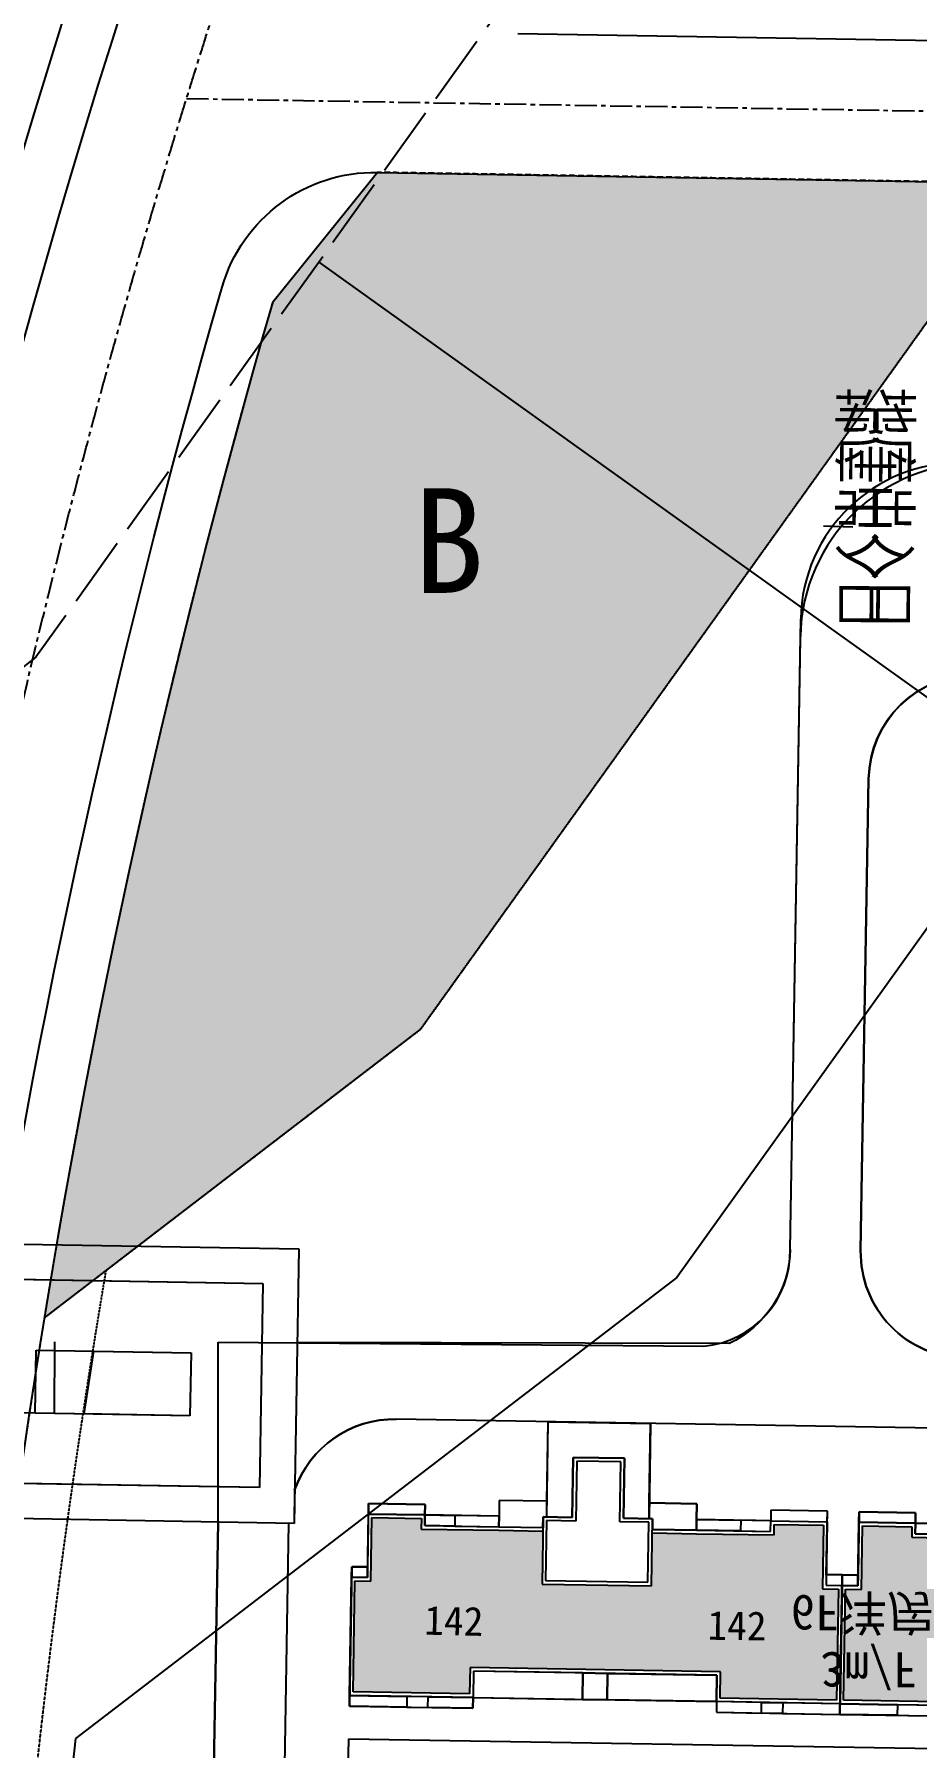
# Model space of a CAD drawing. Header units: millimetres. Extents: x -439850 to 1095597, y 3556331 to 4116172.
# Drawn here: x 492509 to 542516, y 3847535 to 3944639 of the extents above; entities that cross this region are included whole.
import ezdxf
from ezdxf.enums import TextEntityAlignment as Align

# ---------------------------------------------------------------- set-up
doc = ezdxf.new("R2010")
doc.units = ezdxf.units.MM
doc.header["$LTSCALE"] = 1000
doc.header["$MEASUREMENT"] = 0
for name, pattern in [('CENTER', [2, 1.25, -0.25, 0.25, -0.25]), ('DASHED', [0.75, 0.5, -0.25]), ('X3', [5, 4, -1])]:
    doc.linetypes.add(name, pattern=pattern)
for name, color, linetype in [('10G2防护绿地_H', 104, 'Continuous'), ('14中心线', 1, 'CENTER'), ('14缘石线', 7, 'Continuous'), ('14道路红线', 7, 'Continuous'), ('17特殊管线', 62, 'Continuous'), ('18标注', 7, 'Continuous'), ('19图框', 7, 'Continuous'), ('TG_SUNBUILD', 41, 'Continuous'), ('地库线', 7, 'Continuous'), ('建筑外轮廓线', 6, 'Continuous'), ('文字', 7, 'Continuous'), ('红线按路', 200, 'Continuous'), ('道路', 7, 'Continuous'), ('铺装', 6, 'Continuous')]:
    doc.layers.add(name, color=color, linetype=linetype)
doc.styles.add('-黑体', font='simhei.ttf')
doc.styles.add('ST', font='', dxfattribs={"width": 0.75})
doc.styles.add('坐标标注', font='times.ttf', dxfattribs={"width": 0.75})
doc.styles.add('样式 1', font='simhei.ttf')
doc.styles.get('ST').set_extended_font_data('NSimSun')

msp = doc.modelspace()

# ---------------------------------------------------------------- hatches: boundary and pattern name
at = {"ltscale": 0.02, "extrusion": (0, 0, -1)}
h = msp.add_hatch(color=31, dxfattribs=at)
h.dxf.hatch_style = 1
h.paths.add_polyline_path([(-538079.9107635021, 3856529.255532265), (-537180.0392954946, 3856544.465401173), (-537240.8787716627, 3860143.951275349), (-534441.2786474229, 3860191.270867825), (-534431.1388807297, 3859591.365191937), (-530031.7495359778, 3859665.534795285), (-527532.1241431236, 3859707.965551854), (-527481.4245791436, 3856708.393990516), (-521282.3100175858, 3856813.173088551), (-521333.0095809698, 3859812.744649887), (-518833.3666135073, 3859854.99428606), (-514433.9949895144, 3859929.353645802), (-514444.1349021793, 3860529.267958165), (-511644.5347779393, 3860576.587550641), (-511583.6953016519, 3856977.101676465), (-510683.8238331675, 3856992.311545372), (-510577.3547492027, 3850693.211266041), (-517176.4121850729, 3850581.672226429), (-517201.7619668841, 3852081.458007336), (-531399.7340260148, 3851841.480073452), (-531374.3842442036, 3850341.694292546), (-537973.441680193, 3850230.155252934)])
h.paths.add_polyline_path([(-530149.7754073142, 3853260.63146162), (-534484.79509449, 3853209.871872425), (-534512.9230197668, 3855612.080234051), (-530177.903332591, 3855662.839823723)], flags=24)
h.paths.add_polyline_path([(-514091.0897736549, 3853554.954122543), (-518425.3486678004, 3853459.18323946), (-518478.4191575647, 3855860.970015526), (-514144.1602634191, 3855956.740898609)], flags=24)
h = msp.add_hatch(color=31, dxfattribs=at)
h.dxf.hatch_style = 1
h.paths.add_polyline_path([(-565875.940570116, 3856059.439577103), (-564976.0691021085, 3856074.649446011), (-565036.9085782768, 3859674.135320187), (-562237.3084540367, 3859721.454912662), (-562227.1686873435, 3859121.549236775), (-557827.7793425918, 3859195.718840122), (-555328.1539497375, 3859238.149596691), (-555277.4543857574, 3856238.578035355), (-549078.3398241998, 3856343.357133389), (-549129.0393875837, 3859342.928694725), (-546629.3964201212, 3859385.178330899), (-542230.0247961283, 3859459.53769064), (-542240.1647087932, 3860059.452003002), (-539440.5645845534, 3860106.771595478), (-539379.7251082659, 3856507.285721302), (-538479.8536397815, 3856522.49559021), (-538373.3845558167, 3850223.395310879), (-544972.4419916869, 3850111.856271267), (-544997.791773498, 3851611.642052174), (-559195.7638326288, 3851371.66411829), (-559170.4140508175, 3849871.878337383), (-565769.4714868068, 3849760.339297771)])
h.paths.add_polyline_path([(-557945.8052139282, 3852790.815506459), (-562280.824901104, 3852740.055917264), (-562308.9528263808, 3855142.264278889), (-557973.933139205, 3855193.023868561)], flags=24)
h.paths.add_polyline_path([(-541887.1195802687, 3853085.138167381), (-546221.3784744143, 3852989.367284298), (-546274.4489641784, 3855391.154060364), (-541940.1900700331, 3855486.924943447)], flags=24)
at = {"layer": '10G2防护绿地_H', "linetype": 'Continuous', "extrusion": (0, 0, -1)}
h = msp.add_hatch(color=256, dxfattribs=at)
edge = h.paths.add_edge_path()
edge.add_line((-547911.3283198476, 3935045.002463818), (-548711.4017748235, 3936192.663599015))
edge.add_line((-548711.4017748235, 3936192.663599015), (-511957.9068188071, 3936813.880774021))
edge.add_line((-511957.9068188071, 3936813.880774021), (-506041.3494641781, 3929479.802871227))
edge.add_arc((-978726.9647494801, 3792979.586681684), 491999.9999160939, 9.2319562380344, 16.107443179338304, ccw=False)
edge.add_line((-493099.8707675934, 3871911.997693539), (-514392.3491632938, 3888244.836283684))
edge.add_line((-514392.3491632938, 3888244.836283684), (-547911.3283198476, 3935045.002463818))
h = msp.add_hatch(color=256, dxfattribs=at)
edge = h.paths.add_edge_path()
edge.add_line((-547911.3283198476, 3935045.002463818), (-548711.401774819, 3936192.66359935))
edge.add_line((-548711.4017748235, 3936192.663599015), (-511957.9068188169, 3936813.880773936))
edge.add_line((-511957.9068188071, 3936813.880774021), (-506041.3494641874, 3929479.802870952))
edge.add_arc((-978726.9647445084, 3792979.586683273), 491999.9999109198, 369.2319562380787, 376.10744317938395, ccw=False)
edge.add_line((-493099.8707675934, 3871911.997693539), (-514392.3491632776, 3888244.836283796))
edge.add_line((-514392.3491632938, 3888244.836283684), (-547911.3283199165, 3935045.00246311))

# ---------------------------------------------------------------- linework, layer by layer
for p, q in [((508636.9112976636, 3931729.143003657), (508635.2853157245, 3931730.307556247)), ((508636.6805829889, 3931730.538270922), (508635.5160303993, 3931728.912288982)), ((533025.0144076669, 3914262.018705939), (533026.6403896059, 3914260.854153349)), ((533026.6403936984, 3914260.854159086), (533025.0144117589, 3914262.018711675)), ((533025.2451223416, 3914260.623438675), (533026.4096749313, 3914262.249420614)), ((533026.4096790231, 3914262.24942635), (533025.2451264343, 3914260.62344441)), ((493667.5499632585, 3870537.146262892), (493665.5499691966, 3870537.151136591)), ((493666.5475293778, 3870536.148702711), (493666.5524030773, 3870538.148696772)), ((493655.6667446498, 3866481.425089075), (493657.6667387115, 3866481.420215375)), ((493656.6691785305, 3866482.422649256), (493656.6643048308, 3866480.422655195))]:
    msp.add_line(p, q)
for points in [[(508636.7149335341, 3931729.827242396, 0.25, 0.25, 0), (508635.4816798539, 3931729.623317508, 0, 0, 0)], [(533025.2107717964, 3914261.3344672, 0.25, 0.25, 0), (533026.4440254765, 3914261.538392088, 0, 0, 0)], [(533026.4440295687, 3914261.538397824, 0.25, 0.25, 0), (533025.2107758886, 3914261.334472936, 0, 0, 0)], [(493666.990829708, 3870536.705682369, 0.25, 0.25, 0), (493666.1091027471, 3870537.591717114, 0, 0, 0)], [(493656.2258782002, 3866481.865669598, 0.25, 0.25, 0), (493657.1076051611, 3866480.979634853, 0, 0, 0)]]:
    msp.add_lwpolyline(points, format="xyseb")
at = {"layer": '14中心线', "extrusion": (0, 0, -1)}
msp.add_line((501138.492156148, 3940997.324678898), (866242.8472338319, 3934826.235476017), dxfattribs=at)
msp.add_arc((-978726.964836224, 3792979.58666195), 500000.0000048004, 0.5564682977850836, 19.51390828359112, dxfattribs=at)
at = {"layer": '14缘石线', "extrusion": (0, 0, -1)}
msp.add_arc((-978726.9648277382, 3792979.586664941), 504999.9999960217, 0.5564682977817382, 19.51390828358778, dxfattribs=at)
at = {"layer": '14道路红线', "extrusion": (0, 0, -1)}
for p, q in [((519908.7361088992, 3944680.636444092), (847290.907692015, 3939147.137442112)), ((511957.9068188667, 3936813.880773068), (506041.3494641781, 3929479.802871227)), ((511957.9068188071, 3936813.880774021), (847200.1581134795, 3931147.528650284))]:
    msp.add_line(p, q, dxfattribs=at)
for centre, radius, start, end in [((-978726.9648311906, 3792979.586663093), 507999.999999699, 0.5564682978582554, 19.51390828366429), ((-511805.8081920768, 3927815.166086836), 8999.999999804535, 16.10744317744309, 90.96833602897271), ((-978726.9648382165, 3792979.586660787), 495000.0000066882, 0.5564682980260292, 16.10744317874394), ((-978726.9648392474, 3792979.586663372), 492000.0000074179, 0.5564682977467236, 16.10744317848674)]:
    msp.add_arc(centre, radius, start, end, dxfattribs=at)
at = {"layer": '17特殊管线', "color": 44, "linetype": 'X3', "extrusion": (0, 0, -1)}
for p, q in [((523410.4470570684, 3952358.097455979), (492597.4470570087, 3909336.097455025)), ((492597.4470570087, 3909336.097455025), (477676.6032150984, 3897890.753725052))]:
    msp.add_line(p, q, dxfattribs=at)
at = {"layer": '18标注', "color": 3, "ltscale": 0.02}
for p, q in [((508636.5048021789, 3931729.434141804), (533025.4209031516, 3914261.727567791)), ((533026.2338982136, 3914261.145297233), (549285.2402987329, 3902616.201685561)), ((493656.6679601056, 3866481.92265074), (493666.5487478027, 3870536.648701226))]:
    msp.add_line(p, q, dxfattribs=at)
at = {"layer": '19图框', "color": 6, "ltscale": 0.3}
for p, q in [((564245.2491543889, 3923502.939184666), (528922.2838932276, 3874183.995500565)), ((528922.2838932276, 3874183.995500565), (494850.5239468217, 3848048.543095589))]:
    msp.add_line(p, q, dxfattribs=at)
msp.add_arc((978726.9648290937, 3792979.586656363), 487000.0000043123, 173.5072240842545, 179.4435317034471, dxfattribs=at)
at = {"layer": 'TG_SUNBUILD', "color": 145}
for p, q in [((523053.7533325553, 3863984.260075569), (522996.2938273549, 3860584.745638848)), ((525953.3391756415, 3863935.250497818), (523053.7533325553, 3863984.260075569)), ((525895.8796704412, 3860535.736061097), (525953.3391756415, 3863935.250497818)), ((511458.0832271576, 3861379.853271007), (511397.2437511683, 3857780.367396355)), ((514657.6262264252, 3861325.773736477), (511458.0832271576, 3861379.853271007)), ((514647.4863137603, 3860725.859423638), (514657.6262264252, 3861325.773736477)), ((518862.0963692665, 3861554.751503468), (518846.8865002394, 3860654.880034924)), ((521561.7107748389, 3861509.121896267), (518862.0963692665, 3861554.751503468)), ((521546.5009052754, 3860609.2504282), (521561.7107748389, 3861509.121896267)), ((527360.8824610114, 3861411.102740765), (527345.6725919842, 3860511.231272221)), ((530060.4968665838, 3861365.473133564), (527360.8824610114, 3861411.102740765)), ((530045.2869975567, 3860465.60166502), (530060.4968665838, 3861365.473133564)), ((534254.8270967007, 3860994.536589623), (534244.6871840358, 3860394.622276783)), ((537454.3700959682, 3860940.457055092), (534254.8270967007, 3860994.536589623)), ((537393.530619979, 3857340.971180439), (537454.3700959682, 3860940.457055092)), ((539254.1130338312, 3860910.037315846), (539193.2735578418, 3857310.551441193)), ((542453.6560330987, 3860855.957781315), (539254.1130338312, 3860910.037315846)), ((518846.8865002394, 3860654.880034924), (514647.4863137603, 3860725.859423638)), ((522996.2938273549, 3860584.745638848), (521546.5009052754, 3860609.2504282)), ((527345.6725919842, 3860511.231272221), (525895.8796704412, 3860535.736061097)), ((534244.6871840358, 3860394.622276783), (530045.2869975567, 3860465.60166502)), ((542443.5161204338, 3860256.043468476), (542453.6560330987, 3860855.957781315)), ((546642.9163069129, 3860185.064079762), (542443.5161204338, 3860256.043468476)), ((510497.3722826838, 3857795.577265262), (510363.8634324671, 3849896.705486298)), ((511397.2437511683, 3857780.367396355), (510497.3722826838, 3857795.577265262)), ((538293.402088523, 3857325.761311054), (537393.530619979, 3857340.971180439)), ((538293.4020893574, 3857325.761310101), (538159.8932391405, 3849426.889531136)), ((538159.8932388425, 3849426.889532089), (538293.402088523, 3857325.761311054)), ((539193.2735578418, 3857310.551441193), (538293.4020893574, 3857325.761310101)), ((517362.8637432456, 3849778.406505108), (517373.0036559701, 3850378.320817471)), ((517373.0036559701, 3850378.320817471), (531171.0328395963, 3850145.102826119)), ((510363.8634324671, 3849896.705486298), (517362.8637432456, 3849778.406505108)), ((531171.0328395963, 3850145.102826119), (531160.8929275275, 3849545.188513756)), ((531160.8929275275, 3849545.188513756), (538159.8932388425, 3849426.889532089)), ((538159.8932391405, 3849426.889531136), (545158.8935499191, 3849308.590549946))]:
    msp.add_line(p, q, dxfattribs=at)
at = {"layer": '地库线', "color": 145, "ltscale": 0.02}
msp.add_arc((545925.1790140271, 3910336.053496838), 10000, 89.03166380550778, 179.0316634469163, dxfattribs=at)
at = {"layer": '建筑外轮廓线', "color": 6, "extrusion": (0, 0, -1)}
for p, q in [((522996.2938241959, 3860584.745639325), (523053.7533295155, 3863984.260076046)), ((523053.7533295155, 3863984.260076046), (522996.2938241959, 3860584.745639325)), ((523053.7533295155, 3863984.260076046), (525953.3391725421, 3863935.250498295)), ((525953.3391725421, 3863935.250498295), (523053.7533295155, 3863984.260076046)), ((525953.3391725421, 3863935.250498295), (525895.8796672225, 3860535.736061573)), ((525895.8796672225, 3860535.736061573), (525953.3391725421, 3863935.250498295)), ((511387.1038351059, 3857180.453084946), (511447.9433113933, 3860779.938959122)), ((511447.9433113933, 3860779.938959122), (514647.4863105416, 3860725.859424591)), ((514647.4863105416, 3860725.859424591), (514637.3463978767, 3860125.945112228)), ((514637.3463978767, 3860125.945112228), (518836.7465844155, 3860054.965723515)), ((518836.7465844155, 3860054.965723515), (521336.389551878, 3860012.716087341)), ((521346.5294646025, 3860612.630399704), (521282.3100175858, 3856813.173088551)), ((521336.389551878, 3860012.716087341), (521346.5294646025, 3860612.630399704)), ((521346.5294646025, 3860612.630399704), (521346.5294646025, 3860612.630399704)), ((521346.5294646025, 3860612.630399704), (522996.2938241959, 3860584.745639325)), ((522996.2938241959, 3860584.745639325), (521346.5294646025, 3860612.630399704)), ((525895.8796672225, 3860535.736061573), (527545.6440256834, 3860507.85130167)), ((527545.6440268159, 3860507.85130167), (525895.8796672225, 3860535.736061573)), ((527481.4245791436, 3856708.393990516), (527545.6440268159, 3860507.85130167)), ((527545.6440256834, 3860507.85130167), (527535.504113555, 3859907.936989308)), ((527535.504113555, 3859907.936989308), (530035.1440162063, 3859865.50598669)), ((527545.6440256834, 3860507.85130167), (527545.6440256834, 3860507.85130167)), ((527545.6440256834, 3860507.85130167), (527545.6440256834, 3860507.85130167)), ((534234.5472681524, 3859794.707963944), (534244.6871808768, 3860394.622276306)), ((534244.6871808768, 3860394.622276306), (537444.2301800251, 3860340.542741775)), ((537444.2301800251, 3860340.542741775), (537383.390703857, 3856741.056867599)), ((539183.1336417198, 3856710.637129784), (539243.9731180072, 3860310.12300396)), ((539243.9731180072, 3860310.12300396), (542443.5161171556, 3860256.04346943)), ((542443.5161171556, 3860256.04346943), (542433.3762044907, 3859656.129157066)), ((530035.1440162063, 3859865.50598669), (534234.5472681524, 3859794.707963944)), ((542433.3762044907, 3859656.129157066), (546632.7763910294, 3859585.149768353)), ((510374.0033409, 3850496.619799614), (510487.2323665619, 3857195.662953854)), ((510487.2323660255, 3857195.662953854), (511387.1038351059, 3857180.453084946)), ((521282.3100175858, 3856813.173088551), (527481.4245791436, 3856708.393990516)), ((537383.390703857, 3856741.056867599), (538283.2621718645, 3856725.846998692)), ((538170.0331475139, 3850026.803844452), (538283.2621731758, 3856725.846998692)), ((538283.2621718645, 3856725.846998692), (538170.033146739, 3850026.803844452)), ((538283.2621726394, 3856725.846998692), (539183.1336417198, 3856710.637129784)), ((517398.3534334302, 3851878.106599331), (517373.0036516786, 3850378.320818425)), ((531196.3826176524, 3851644.888607026), (517398.3534334302, 3851878.106599331)), ((531171.0328359009, 3850145.102826119), (531196.3826176524, 3851644.888607026)), ((531196.3826176524, 3851644.888607026), (531196.3826176524, 3851644.888607026)), ((517373.0036516786, 3850378.320818425), (510374.0033409, 3850496.619799614)), ((517373.0036516786, 3850378.320818425), (517373.0036516786, 3850378.320818425)), ((538170.033146739, 3850026.803844452), (531171.0328359009, 3850145.102826119)), ((545169.0334582925, 3849908.504863262), (538170.0331475139, 3850026.803844452))]:
    msp.add_line(p, q, dxfattribs=at)
at = {"layer": '建筑外轮廓线', "color": 8, "extrusion": (0, 0, -1)}
for p, q in [((523250.3447960615, 3863780.908668042), (523192.8852907419, 3860381.394231319)), ((525749.9877641797, 3863738.659031868), (523250.3447960615, 3863780.908668042)), ((525692.5282588601, 3860339.144595146), (525749.9877641797, 3863738.659031868)), ((511447.9433113337, 3860779.938959122), (511458.0832240582, 3861379.853271484)), ((511458.0832240582, 3861379.853271484), (514657.6262232661, 3861325.773736954)), ((514657.6262232661, 3861325.773736954), (514647.4863105416, 3860725.859424591)), ((518862.0963661671, 3861554.751504422), (518846.8864970803, 3860654.880035878)), ((521561.7107716798, 3861509.121897221), (518862.0963661671, 3861554.751504422)), ((521546.5009026527, 3860609.250428677), (521561.7107716798, 3861509.121897221)), ((527345.6725887657, 3860511.231272698), (527360.8824578522, 3861411.102741242)), ((527345.6725887657, 3860511.231272698), (527360.8824578522, 3861411.102741242)), ((527360.8824578522, 3861411.102741242), (530060.4968634844, 3861365.473134041)), ((527360.8824578522, 3861411.102741242), (530060.4968633652, 3861365.473134041)), ((530060.4968634844, 3861365.473134041), (530045.2869943978, 3860465.601665497)), ((530060.4968633652, 3861365.473134041), (530045.2869943382, 3860465.601665497)), ((534254.8270936013, 3860994.536588669), (534244.6871808768, 3860394.622276306)), ((537454.3700928092, 3860940.457054139), (534254.8270936013, 3860994.536588669)), ((537444.2301800847, 3860340.542741775), (537454.3700928092, 3860940.457054139)), ((539243.9731179476, 3860310.12300396), (539254.1130306721, 3860910.037316323)), ((539254.1130306721, 3860910.037316323), (542453.65602988, 3860855.957781792)), ((514647.4863105416, 3860725.859424591), (511447.9433113337, 3860779.938959122)), ((511583.6953016519, 3856977.101676465), (511644.5347779393, 3860576.587550641)), ((511644.5347779393, 3860576.587550641), (514444.1349021793, 3860529.267958165)), ((514444.1349021793, 3860529.267958165), (514433.9949895144, 3859929.353645802)), ((514433.9949895144, 3859929.353645802), (518833.3666135073, 3859854.99428606)), ((514637.3463978767, 3860125.945112228), (514647.4863105416, 3860725.859424591)), ((516337.1036162377, 3860097.215359688), (514637.3463978767, 3860125.945112228)), ((514647.4863105416, 3860725.859424591), (516347.2435289025, 3860697.129672051)), ((516347.2435289025, 3860697.129672051), (516337.1036162377, 3860097.215359688)), ((516347.2435289025, 3860697.129672051), (516337.1036162377, 3860097.215359688)), ((516337.1036162377, 3860097.215359688), (518836.7465844155, 3860054.965723515)), ((518846.8864970803, 3860654.880035878), (516347.2435289025, 3860697.129672051)), ((518836.7465844155, 3860054.965723515), (518846.8864970803, 3860654.880035878)), ((518846.8864970803, 3860654.880035878), (518836.7465842962, 3860054.965723515)), ((518836.7465842962, 3860054.965723515), (521336.389551878, 3860012.716087341)), ((521336.389551878, 3860012.716087341), (521346.5294646025, 3860612.630399704)), ((521336.389551878, 3860012.716087341), (521336.389551878, 3860012.716087341)), ((521346.5294646025, 3860612.630399704), (521546.5009026527, 3860609.250428677)), ((521543.1209311486, 3860409.278991223), (521485.6614259481, 3857009.764554978)), ((523192.8852907419, 3860381.394231319), (521543.1209311486, 3860409.278991223)), ((527342.292618394, 3860311.259834767), (525692.5282588601, 3860339.144595146)), ((527284.8331125975, 3856911.745398999), (527342.292618394, 3860311.259834767)), ((527545.6440268159, 3860507.85130167), (527345.6725887657, 3860511.231272698)), ((527545.6440268159, 3860507.85130167), (527345.6725887657, 3860511.231272698)), ((527535.504114151, 3859907.936989308), (527545.6440268159, 3860507.85130167)), ((527535.504114151, 3859907.936989308), (527545.6440268159, 3860507.85130167)), ((530035.1470817327, 3859865.687353135), (527535.504114151, 3859907.936989308)), ((527535.504114151, 3859907.936989308), (527535.504114151, 3859907.936989308)), ((530035.1470817327, 3859865.687353135), (527535.504114151, 3859907.936989308)), ((527535.504114151, 3859907.936989308), (527535.504114151, 3859907.936989308)), ((530035.1470817327, 3859865.687353135), (530045.2869943978, 3860465.601665497)), ((530045.2869943978, 3860465.601665497), (530035.1470817327, 3859865.687353135)), ((530045.2869943382, 3860465.601665497), (530035.1470817327, 3859865.687353135)), ((530045.2869943978, 3860465.601665497), (532544.9299625756, 3860423.352028847)), ((532544.9299625756, 3860423.352028847), (532534.7900499105, 3859823.437716484)), ((532544.9299625756, 3860423.352028847), (532534.7900499105, 3859823.437716484)), ((534244.6871808768, 3860394.622276306), (532544.9299625756, 3860423.352028847)), ((534234.5472681524, 3859794.707963944), (534244.6871808768, 3860394.622276306)), ((534244.6871808768, 3860394.622276306), (537444.2301800847, 3860340.542741775)), ((534431.1388807297, 3859591.365191937), (534441.2786474229, 3860191.270867825)), ((534441.2786474229, 3860191.270867825), (537240.8787716627, 3860143.951275349)), ((537240.8787716627, 3860143.951275349), (537180.0392954946, 3856544.465401173)), ((542443.5161171556, 3860256.04346943), (539243.9731179476, 3860310.12300396)), ((539379.7251082659, 3856507.285721302), (539440.5645845534, 3860106.771595478)), ((539440.5645845534, 3860106.771595478), (542240.1647087932, 3860059.452003002)), ((542240.1647087932, 3860059.452003002), (542230.0247961283, 3859459.53769064)), ((542433.3762044907, 3859656.129157066), (542443.5161171556, 3860256.04346943)), ((542453.65602988, 3860855.957781792), (542443.5161171556, 3860256.04346943)), ((542443.5161171556, 3860256.04346943), (544143.2733355165, 3860227.313716888)), ((518833.3666135073, 3859854.99428606), (521333.0095809698, 3859812.744649887)), ((527532.1241431236, 3859707.965551854), (530031.7495359778, 3859665.534795285)), ((530031.7495359778, 3859665.534795285), (534431.1388807297, 3859591.365191937)), ((532534.7900499105, 3859823.437716484), (530035.1470817327, 3859865.687353135)), ((532534.7900499105, 3859823.437716484), (534234.5472681524, 3859794.707963944)), ((542230.0247961283, 3859459.53769064), (546629.3964201212, 3859385.178330899)), ((544133.1334228514, 3859627.399404526), (542433.3762044907, 3859656.129157066)), ((510487.2323665619, 3857195.662953854), (510497.3722792863, 3857795.577266216)), ((511387.1038351059, 3857180.453084946), (510487.2323665619, 3857195.662953854)), ((510497.3722792863, 3857795.577266216), (511397.2437478304, 3857780.367397309)), ((511397.2437478304, 3857780.367397309), (511387.1038351059, 3857180.453084946)), ((521485.6614259481, 3857009.764554978), (527284.8331125975, 3856911.745398999)), ((537393.5306165816, 3857340.971179962), (537383.390703857, 3856741.056867599)), ((538293.402085185, 3857325.761311054), (537393.5306165816, 3857340.971179962)), ((538283.2621731758, 3856725.846998692), (538293.4020859003, 3857325.761311054)), ((538283.2621724606, 3856725.846998692), (538293.402085185, 3857325.761311054)), ((538293.4020859003, 3857325.761311054), (539193.2735544443, 3857310.551442146)), ((539193.2735544443, 3857310.551442146), (539183.1336417198, 3856710.637129784)), ((510577.3547492027, 3850693.211266041), (510683.8238331675, 3856992.311545372)), ((510683.8238331675, 3856992.311545372), (511583.6953016519, 3856977.101676465)), ((537180.0392954946, 3856544.465401173), (538079.9107635021, 3856529.255532265)), ((537383.390703857, 3856741.056867599), (538283.2621724606, 3856725.846998692)), ((538079.9107635021, 3856529.255532265), (537973.441680193, 3850230.155252934)), ((539183.1336417198, 3856710.637129784), (538283.2621731758, 3856725.846998692)), ((538373.3845558167, 3850223.395310879), (538479.8536397815, 3856522.49559021)), ((538479.8536397815, 3856522.49559021), (539379.7251082659, 3856507.285721302)), ((517201.7619668841, 3852081.458007336), (517176.4121850729, 3850581.672226429)), ((531399.7340260148, 3851841.480073452), (517201.7619668841, 3852081.458007336)), ((517398.3534340262, 3851878.106598854), (517373.0036522746, 3850378.320817948)), ((523597.467994988, 3851773.327501297), (517398.3534340262, 3851878.106598854)), ((523572.1182132364, 3850273.541720391), (523597.467994988, 3851773.327501297)), ((523597.4679971934, 3851773.327501297), (523572.1182154417, 3850273.541720391)), ((523572.1182132364, 3850273.541720391), (523597.467994988, 3851773.327501297)), ((523597.467994988, 3851773.327501297), (524997.2680550218, 3851749.667705059)), ((524997.2680572271, 3851749.667705059), (523597.4679971934, 3851773.327501297)), ((524997.2680550218, 3851749.667705059), (524971.9182732701, 3850249.881924153)), ((524971.9182754756, 3850249.881924153), (524997.2680572271, 3851749.667705059)), ((524971.9182754756, 3850249.881924153), (524997.2680572271, 3851749.667705059)), ((524997.2680572271, 3851749.667705059), (531196.3826182483, 3851644.888607026)), ((531196.3826182483, 3851644.888607026), (531171.0328364968, 3850145.102826119)), ((531374.3842442036, 3850341.694292546), (531399.7340260148, 3851841.480073452)), ((510363.8634281755, 3849896.705487251), (510374.0033409, 3850496.619799614)), ((510374.0033409, 3850496.619799614), (513623.5392000079, 3850441.695272446)), ((517176.4121850729, 3850581.672226429), (510577.3547492027, 3850693.211266041)), ((513623.5392000079, 3850441.695272446), (513613.3992872834, 3849841.780960083)), ((513623.5392000079, 3850441.695272446), (513613.3992872834, 3849841.780960083)), ((514823.3678247929, 3850421.415447235), (513623.5392000079, 3850441.695272446)), ((514813.2279120684, 3849821.501134873), (514823.3678247929, 3850421.415447235)), ((514813.2279120684, 3849821.501134873), (514823.3678247929, 3850421.415447235)), ((514823.3678247929, 3850421.415447235), (517373.003652215, 3850378.320818425)), ((517373.003652215, 3850378.320818425), (517362.8637394905, 3849778.406506062)), ((517373.0036522746, 3850378.320817948), (523572.1182132364, 3850273.541720391)), ((524971.9182732701, 3850249.881924153), (523572.1182132364, 3850273.541720391)), ((523572.1182154417, 3850273.541720391), (524971.9182754756, 3850249.881924153)), ((531171.0328364968, 3850145.102826119), (524971.9182754756, 3850249.881924153)), ((537973.441680193, 3850230.155252934), (531374.3842442036, 3850341.694292546)), ((544972.4419916869, 3850111.856271267), (538373.3845558167, 3850223.395310879)), ((513613.3992872834, 3849841.780960083), (510363.8634281755, 3849896.705487251)), ((513613.3992872834, 3849841.780960083), (514813.2279120684, 3849821.501134873)), ((517362.8637394905, 3849778.406506062), (514813.2279120684, 3849821.501134873)), ((531171.0328364968, 3850145.102826119), (531160.8929237725, 3849545.188513756)), ((531160.8929237725, 3849545.188513756), (533710.5287511946, 3849502.093884468)), ((533720.668663919, 3850102.008196831), (531171.0328364968, 3850145.102826119)), ((533710.5287511946, 3849502.093884468), (533720.668663919, 3850102.008196831)), ((533710.5287511946, 3849502.093884468), (533720.668663919, 3850102.008196831)), ((534910.3573760391, 3849481.814059258), (533710.5287511946, 3849502.093884468)), ((533720.668663919, 3850102.008196831), (534920.4972887635, 3850081.72837162)), ((534920.4972887635, 3850081.72837162), (534910.3573760391, 3849481.814059258)), ((534920.4972887635, 3850081.72837162), (534910.3573760391, 3849481.814059258)), ((534910.3573760391, 3849481.814059258), (538159.8932350875, 3849426.889532089)), ((538170.0331478119, 3850026.803844452), (534920.4972887635, 3850081.72837162)), ((538159.8932347894, 3849426.889532089), (538170.0331475139, 3850026.803844452)), ((538159.8932350875, 3849426.889532089), (538170.0331478119, 3850026.803844452)), ((541409.4290938973, 3849371.965004921), (538159.8932347894, 3849426.889532089)), ((538170.0331475139, 3850026.803844452), (541419.5690066218, 3849971.879317284)), ((541419.5690066218, 3849971.879317284), (541409.4290938973, 3849371.965004921)), ((541419.5690066218, 3849971.879317284), (541409.4290938973, 3849371.965004921)), ((541409.4290938973, 3849371.965004921), (542609.2577186823, 3849351.685179711)), ((542619.3976314068, 3849951.599492073), (541419.5690066218, 3849971.879317284))]:
    msp.add_line(p, q, dxfattribs=at)
at = {"layer": '文字', "ltscale": 0.02}
msp.add_line((538894.045048058, 3916710.9069767), (537242.4998056293, 3916758.963709832), dxfattribs=at)
at = {"layer": '文字', "ltscale": 0.02, "extrusion": (0, 0, -1)}
msp.add_line((538894.0450487137, 3916710.906970501), (537242.4998062849, 3916758.963703156), dxfattribs=at)
at = {"layer": '红线按路', "color": 1, "linetype": 'DASHED', "ltscale": 0.005, "extrusion": (0, 0, -1)}
for p, q in [((511957.9068188071, 3936813.880774021), (506041.3494641781, 3929479.802871227)), ((548711.4017748235, 3936192.663599015), (511957.9068188071, 3936813.880774021)), ((547911.3282884359, 3935045.00245142), (514392.3491623998, 3888244.83628273)), ((514392.3491632938, 3888244.836283684), (547911.3283198476, 3935045.002463818)), ((514392.3491623998, 3888244.83628273), (493099.8707675934, 3871911.997693062)), ((493099.8707675934, 3871911.997693539), (514392.3491632938, 3888244.836283684))]:
    msp.add_line(p, q, dxfattribs=at)
at = {"layer": '红线按路', "color": 62, "linetype": 'DASHED', "ltscale": 0.005, "extrusion": (0, 0, -1)}
for p, q in [((514392.3491623998, 3888244.83628273), (546609.7899676563, 3933227.757078648)), ((496584.252759397, 3874584.76540041), (514392.3491623998, 3888244.83628273))]:
    msp.add_line(p, q, dxfattribs=at)
at = {"layer": '红线按路', "color": 1, "linetype": 'DASHED', "ltscale": 0.005, "extrusion": (0, 0, -1)}
for centre, radius, start, end in [((-978726.9647494801, 3792979.586681684), 491999.9999160939, 9.2319562380344, 16.10744317933823), ((-978726.9648332205, 3792979.586662197), 492000.0000017996, 0.556468295502001, 9.231956238655018)]:
    msp.add_arc(centre, radius, start, end, dxfattribs=at)
at = {"layer": '红线按路', "color": 62, "linetype": 'DASHED', "ltscale": 0.005, "extrusion": (0, 0, -1)}
msp.add_arc((-978726.9648319798, 3792979.58666209), 489000.0000016549, 0.5564682955219256, 9.606566987977425, dxfattribs=at)
at = {"layer": '道路', "color": 145, "ltscale": 0.02, "extrusion": (0, 0, -1)}
for p, q in [((535339.6464381814, 3875778.314092636), (535926.6154102684, 3910505.54049635)), ((539339.0751969218, 3875710.715249539), (539790.8437390327, 3902438.990839482)), ((490755.0030184984, 3876096.158319951), (507493.4582726956, 3875813.24093771)), ((507493.4582726956, 3875813.24093771), (507230.423838973, 3860251.13560009)), ((490419.4510663748, 3874101.544233799), (505459.9442456961, 3873847.326213837)), ((505459.9442456961, 3873847.326213837), (505264.5091150999, 3862284.649627209)), ((492552.826335013, 3866500.076866627), (492613.0628592968, 3870063.895951748)), ((492613.0628592968, 3870063.895951748), (501392.9161915183, 3869915.496766091)), ((501392.9161915183, 3869915.496766091), (501332.6796672345, 3866351.677681446)), ((531880.8386937976, 3870444.025941372), (507403.7146862746, 3870503.673192978)), ((497026.824043274, 3866424.459350586), (489225.7238188982, 3866556.315636635)), ((501332.6796672345, 3866351.677681446), (492552.826335013, 3866500.076866627)), ((549968.5346813798, 3865529.624372483), (513024.5390396715, 3866154.061686039)), ((521561.7107691169, 3861509.121895314), (521637.7599693537, 3866008.478717804)), ((527360.8824552894, 3861411.102739811), (527436.9316554666, 3865910.459564209)), ((505264.5091150999, 3862284.649627209), (488642.4956803918, 3862565.598881722)), ((507230.423838973, 3860251.13560009), (488363.291985631, 3860570.032384396)), ((502924.5680424571, 3860323.917102814), (502629.202046454, 3842848.984302044)), ((506923.9967915415, 3860256.317687035), (506642.7962704301, 3843619.466210843)), ((510155.332447052, 3837559.239180088), (510332.606926918, 3848047.44592619)), ((510332.606926918, 3848047.44592619), (554326.3231710196, 3847303.852348328))]:
    msp.add_line(p, q, dxfattribs=at)
for centre, start, end in [((-545789.9801556468, 3902337.195676327), 0.9683364164416857, 90.96833470184733), ((-529340.5033145547, 3875879.713217259), 180.9683364164417, 244.9512505667205), ((-545338.2183205485, 3875609.316124916), 270.9683347257496, 0.9683364164416857), ((-512923.1399151683, 3860154.918562412), 19.36007189912779, 90.96833640961246)]:
    msp.add_arc(centre, 6000, start, end, dxfattribs=at)
at = {"layer": '铺装', "ltscale": 0.02}
for p, q in [((535339.6464381814, 3875778.314092636), (535943.5070062875, 3911504.908960819)), ((539790.8437390327, 3902438.990839482), (539339.0751972198, 3875710.715264797)), ((490755.0030184984, 3876096.158319951), (507493.4582726956, 3875813.24093771)), ((507493.4582726956, 3875813.24093771), (507230.423838973, 3860251.13560009)), ((492466.0060226321, 3874066.9528718), (505459.9442456365, 3873847.326213837)), ((505459.9442456365, 3873847.326213837), (505264.5091150999, 3862284.649627209)), ((495340.2953029275, 3866452.962398053), (495888.0120312572, 3870008.541974545)), ((495888.0120312572, 3870008.541974545), (501392.9161911011, 3869915.496765614)), ((501392.9161911011, 3869915.496765614), (501332.6796668768, 3866351.677681923)), ((502924.5679935217, 3860323.914207459), (502924.5679934621, 3870514.588232994)), ((502924.5679934621, 3870514.588232994), (530443.8374985456, 3870285.389301777)), ((501332.6796668768, 3866351.677681923), (495340.2953029275, 3866452.962398053)), ((547365.1791674495, 3865573.62698555), (513024.5390396715, 3866154.061686039)), ((521546.5009052754, 3860609.2504282), (521637.7599693537, 3866008.478717804)), ((521637.7599693537, 3866008.478717804), (527436.9316554666, 3865910.459564209)), ((527436.9316554666, 3865910.459564209), (527345.6725919842, 3860511.231272221)), ((523053.7533325553, 3863984.260075569), (522996.2938241959, 3860584.745638848)), ((525953.3391723037, 3863935.250497818), (523053.7533325553, 3863984.260075569)), ((525895.8796672821, 3860535.736061097), (525953.3391723037, 3863935.250497818)), ((505264.5091150999, 3862284.649627209), (490688.959757924, 3862531.009055138)), ((507262.4164896012, 3862143.941010476), (507230.423838973, 3860251.13560009)), ((507230.423838973, 3860251.13560009), (488363.291985631, 3860570.032384396)), ((502629.2020463348, 3842848.984302521), (502924.5679935217, 3860323.914207459)), ((506923.9967915415, 3860256.317687035), (506642.7962704301, 3843619.466210843)), ((507230.423838973, 3860251.13560009), (506923.9967915415, 3860256.317687035)), ((522996.2938241959, 3860584.745638848), (521546.5009052754, 3860609.2504282)), ((527345.6725919842, 3860511.231272221), (525895.8796672821, 3860535.736061097)), ((510155.3325104117, 3837559.238890648), (510332.606926918, 3848047.44592619)), ((510332.606926918, 3848047.44592619), (554326.323107481, 3847303.852637291))]:
    msp.add_line(p, q, dxfattribs=at)
for centre, radius, start, end in [((544942.2216912488, 3911352.810251628), 8999.999999926278, 89.03166527576391, 179.0316634463771), ((545789.9801549475, 3902337.195677005), 5999.999999321532, 89.99999999332212, 179.027881162782), ((529940.6336560722, 3875662.155771493), 5400.26219520389, 275.3466557811867, 1.232513279948856), ((545338.2183201592, 3875609.316124624), 5999.999999594805, 179.0316634395137, 269.0316652790594), ((512923.139914919, 3860154.918562839), 5999.999999595498, 89.03166358679968, 160.6399280994368)]:
    msp.add_arc(centre, radius, start, end, dxfattribs=at)

# ---------------------------------------------------------------- texts
at = {"layer": '18标注', "color": 3, "style": '坐标标注', "width": 0.75}
for s, rotation, p in [('30000.00', 324.3891951273824, (520829.8665716622, 3922997.620884709)), ('20000.00', 324.3891951506508, (541154.6493899237, 3908440.707381589)), ('4055.74', 89.86037865304384, (493660.5838099482, 3868507.499144267))]:
    msp.add_text(s, height=1, rotation=rotation, dxfattribs=at).set_placement(p)
at = {"layer": '19图框', "style": 'ST', "oblique": 1.65282188e-08}
for p in [(515992.8872489929, 3912982.360658645), (515992.8872458339, 3912982.360659123)]:
    msp.add_text('B', height=5932.937737474383, dxfattribs=at).set_placement(p, align=Align.CENTER)
at = {"layer": '建筑外轮廓线', "color": 3, "extrusion": (0, 0, -1), "style": '样式 1', "text_generation_flag": 4}
for height, rotation, p in [(1638.39999985839, 181.2658160880609, (-516285.1611360312, 3854726.366565704)), (1638.399999995261, 180.6708567828547, (-532331.5647531748, 3854454.763575077))]:
    msp.add_text('142', height=height, rotation=rotation, dxfattribs=at).set_placement(p, align=Align.MIDDLE_CENTER)
at = {"layer": '文字', "ltscale": 0.02, "style": '-黑体', "text_generation_flag": 4}
msp.add_text('地库出入口', height=2000.000000007951, rotation=269.6237938377411, dxfattribs=at).set_placement((540215.8578708768, 3924618.278814793))
at = {"layer": '文字', "ltscale": 0.02, "style": '-黑体'}
msp.add_text('地库出入口', height=2000, rotation=269.6237938377411, dxfattribs=at).set_placement((540215.8578702807, 3924618.278821469))
at = {"layer": '文字', "ltscale": 0.02, "style": '-黑体', "text_generation_flag": 4}
for s, p in [('6F洋房', (535383.6248767972, 3856180.343647003)), ('3m/F', (537077.4596242905, 3852949.086380959))]:
    msp.add_text(s, height=2000, dxfattribs=at).set_placement(p)

doc.saveas('drawing.dxf')
